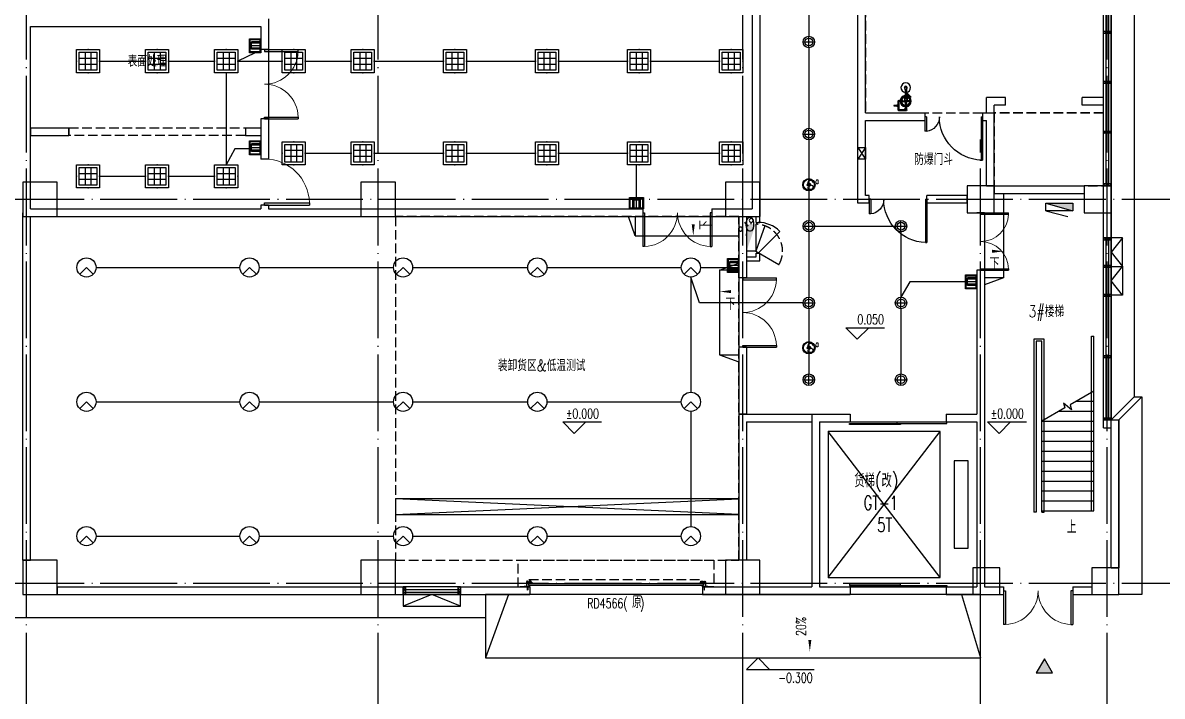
# Model space of a CAD drawing. Extents: x -621157 to 1764546, y -106808 to 741893.
# Drawn here: x 409164 to 438857, y -2948 to 14600 of the extents above; entities that cross this region are included whole.
import ezdxf
from ezdxf.enums import TextEntityAlignment as Align

# ---------------------------------------------------------------- set-up
doc = ezdxf.new("R2010")
doc.units = 0
doc.header["$LTSCALE"] = 1000
doc.header["$MEASUREMENT"] = 0
doc.linetypes.add('XREF-A-101-平面图_t3$0$DASH', pattern=[0.35, 0.25, -0.1])
doc.linetypes.add('XREF-A-101-平面图_t3$0$DOTE', pattern=[2.42, 2, -0.2, 0.02, -0.2])
for name, color, linetype in [('0-底图', 7, 'Continuous'), ('A-吊顶图及精装修区域', 7, 'Continuous'), ('EQUIP-照明', 3, 'Continuous'), ('I-LIGHT', 3, 'Continuous'), ('SIG_TEXT', 2, 'Continuous'), ('TEL_TEXT', 7, 'Continuous'), ('WIRE-控制', 6, 'Continuous'), ('WIRE-照明', 4, 'Continuous'), ('XREF-A-101-平面图_t3$0$1212121', 8, 'Continuous'), ('XREF-A-101-平面图_t3$0$A-COLUMN', 8, 'Continuous'), ('XREF-A-101-平面图_t3$0$A-DIM_ELEV', 8, 'Continuous'), ('XREF-A-101-平面图_t3$0$A-DOTE', 8, 'Continuous'), ('XREF-A-101-平面图_t3$0$A-GROUND', 8, 'Continuous'), ('XREF-A-101-平面图_t3$0$A-LEAD-AROW', 8, 'Continuous'), ('XREF-A-101-平面图_t3$0$A-PUB-TEXT', 8, 'Continuous'), ('XREF-A-101-平面图_t3$0$A-ROOM-CH', 8, 'Continuous'), ('XREF-A-101-平面图_t3$0$A-SEE', 8, 'Continuous'), ('XREF-A-101-平面图_t3$0$A-STAIR', 8, 'Continuous'), ('XREF-A-101-平面图_t3$0$A-WALL', 8, 'Continuous'), ('XREF-A-101-平面图_t3$0$A-WALL-FILL', 8, 'Continuous'), ('XREF-A-101-平面图_t3$0$A-WINDOW', 8, 'Continuous'), ('XREF-A-101-平面图_t3$0$A-开启符号', 8, 'Continuous'), ('XREF-A-101-平面图_t3$0$DIM_SYMB', 8, 'Continuous'), ('XREF-A-101-平面图_t3$0$EQUIP_消火栓', 8, 'Continuous'), ('XREF-A-101-平面图_t3$0$GROUND', 8, 'Continuous'), ('XREF-A-101-平面图_t3$0$HANDRAIL', 8, 'Continuous'), ('XREF-A-101-平面图_t3$0$I-WALL-GYPSUM', 8, 'Continuous'), ('XREF-A-101-平面图_t3$0$M-HOLE', 8, 'Continuous'), ('XREF-A-101-平面图_t3$0$P-EQUIPMENT', 8, 'Continuous'), ('XREF-A-101-平面图_t3$0$PUB_HATCH', 8, 'Continuous'), ('XREF-A-101-平面图_t3$0$PUB_TEXT', 8, 'Continuous'), ('XREF-A-101-平面图_t3$0$STAIR', 8, 'Continuous'), ('XREF-A-101-平面图_t3$0$win-kq', 8, 'Continuous'), ('XREF-A-101-平面图_t3$0$WINDOW_TEXT', 8, 'Continuous'), ('XREF-A-101-平面图_t3$0$家具-实验室家具', 8, 'Continuous'), ('XREF-A-101-平面图_t3$0$水-尺寸', 8, 'Continuous'), ('控制系统', 6, 'Continuous'), ('设备-照明', 3, 'Continuous')]:
    doc.layers.add(name, color=color, linetype=linetype)
doc.layers.add('弱电设备层', color=1, linetype='Continuous', lineweight=9)
doc.styles.add('_TCH_LABEL', font='COMPLEX', dxfattribs={"bigfont": 'GBCBIG'})
doc.styles.add('_TEL_DIM', font='SIMPLEX', dxfattribs={"width": 0.8, "height": 3.5, "bigfont": 'HZTXT'})
doc.styles.add('DIM_FONT', font='ROMANS', dxfattribs={"width": 0.8, "bigfont": 'HZDXC'})
doc.styles.get("Standard").update_dxf_attribs({"font": 'romans.shx', "bigfont": 'HZDXC.SHX'})
doc.styles.add('XREF-A-101-平面图_t3$0$-HZDXCROMANS', font='ROMANS.shx', dxfattribs={"bigfont": 'HZDXC.shx'})
doc.styles.add('XREF-A-101-平面图_t3$0$_TCH_DIM', font='SIMPLEX', dxfattribs={"bigfont": 'GBCBIG'})
doc.styles.add('XREF-A-101-平面图_t3$0$A-STANDARD', font='SIMPLEX', dxfattribs={"bigfont": 'GBCBIG'})
doc.styles.add('XREF-A-101-平面图_t3$0$A-WIN-LABEL', font='SIMPLEX', dxfattribs={"bigfont": 'GBCBIG'})
doc.styles.add('XREF-A-101-平面图_t3$0$hzdxcROMANS', font='ROMANS', dxfattribs={"width": 0.8, "bigfont": 'HZDXC'})
doc.styles.add('XZC', font='SIMPLEX.SHX', dxfattribs={"width": 0.7, "bigfont": 'hztxt.shx'})
doc.linetypes.add('Ground', pattern='A,0.75,-0.125,[135,sr.shx,S=0.1,R=0,X=-0.15,Y=0],0.125,-0.125', length=1.125)
doc.linetypes.add('LED_LINE', pattern='A,12.7,-5.08,["LED",XZC,S=2.54,R=0,X=-2.54,Y=-1.27],-6.35', length=24.13)
doc.dimstyles.get("Standard").update_dxf_attribs({"dimscale": 100, "dimtxt": 3.5, "dimasz": 1, "dimexe": 2.5, "dimexo": 3, "dimgap": 1.5, "dimtad": 1, "dimdec": 0, "dimzin": 0, "dimdsep": 46, "dimtxsty": 'Standard', "dimblk": 'ARCHTICK', "dimcen": 0.09, "dimadec": 0, "dimazin": 0, "dimtfac": 1, "dimtdec": 0, "dimtix": 1, "dimtmove": 2, "dimatfit": 3, "dimfxl": 0, "dimtolj": 1, "dimtzin": 0, "dimarcsym": 0})

# ---------------------------------------------------------------- blocks, each defined once
blk = doc.blocks.new('XREF-A-101-平面图_t3$0$轴网')
at = {"layer": 'XREF-A-101-平面图_t3$0$A-DOTE', "linetype": 'XREF-A-101-平面图_t3$0$DOTE'}
for p, q in [((38340, -3300), (38340, 43300)), ((47500, -3300), (47500, 43300)), ((57000, -3300), (57000, 43300)), ((66500, -3300), (66500, 43300)), ((63200, -3300), (63200, 11562.8)), ((-3300, 10000), (69800, 10000)), ((-3300, 0), (69800, 0))]:
    blk.add_line(p, q, dxfattribs=at)
blk = doc.blocks.new('XREF-A-101-平面图_t3$0$G$C869EB286')
at = {"layer": 'XREF-A-101-平面图_t3$0$A-WINDOW'}
h = blk.add_hatch(dxfattribs=at)
h.set_pattern_fill('ANSI31', color=256, scale=25)
h.set_pattern_definition([(45, (-143.957, -89940), (-28.0633, 28.0633), [])])
h.paths.add_polyline_path([(0, 60), (200, 60), (200, 0), (0, 0)])
blk.add_lwpolyline([(0, 60), (200, 60), (200, 0), (0, 0)], close=True, dxfattribs=at)
blk = doc.blocks.new('XREF-A-101-平面图_t3$0$G$CAD65C2AA')
at = {"layer": 'XREF-A-101-平面图_t3$0$DIM_SYMB'}
blk.add_lwpolyline([(-952, 1750, 0, 0, 0), (-952, 4180, 80, 0, 0), (-952, 4480, 0, 0, 0)], format="xyseb", dxfattribs=at)
at = {"layer": 'XREF-A-101-平面图_t3$0$HANDRAIL'}
for p, q in [((-410, 1880), (-410, 6430)), ((-410, 6430), (-350, 6430)), ((-350, 1880), (-350, 6430)), ((-410, 1880), (-350, 1880))]:
    blk.add_line(p, q, dxfattribs=at)
at = {"layer": 'XREF-A-101-平面图_t3$0$STAIR'}
for p, q in [((-1640, 6360), (-1910, 6360)), ((-1910, 6360), (-1910, 1850)), ((-1700, 6300), (-1850, 6300)), ((-1850, 6300), (-1850, 1850)), ((-1700, 1850), (-1700, 6300)), ((-1640, 1850), (-1640, 6360)), ((-350, 5000), (-964, 4645)), ((-350, 1880), (-350, 5000)), ((-1103, 4565), (-1700, 4220)), ((-1250, 4480), (-350, 4480)), ((-930, 4515), (-1136, 4687)), ((-1136, 4687), (-1103, 4565)), ((-964, 4645), (-930, 4515)), ((-800, 4740), (-350, 4740)), ((-1700, 4220), (-350, 4220)), ((-1700, 1880), (-1700, 4220)), ((-1700, 3960), (-350, 3960)), ((-1700, 3700), (-350, 3700)), ((-1700, 3440), (-350, 3440)), ((-1700, 3180), (-350, 3180)), ((-1700, 2920), (-350, 2920)), ((-1700, 2660), (-350, 2660)), ((-1700, 2400), (-350, 2400)), ((-1700, 2140), (-350, 2140)), ((-1850, 1850), (-1910, 1850)), ((-1700, 1880), (-350, 1880)), ((-1700, 1850), (-1640, 1850))]:
    blk.add_line(p, q, dxfattribs=at)
at = {"layer": 'XREF-A-101-平面图_t3$0$PUB_TEXT', "style": 'XREF-A-101-平面图_t3$0$_TCH_DIM'}
blk.add_text('上', height=338, dxfattribs=at).set_placement((-1056, 1295))
blk = doc.blocks.new('XREF-A-101-平面图_t3$0$ROOM')
at = {"layer": 'XREF-A-101-平面图_t3$0$A-ROOM-CH', "style": 'XREF-A-101-平面图_t3$0$-HZDXCROMANS', "width": 0.6}
for tag, p in [('中文房间名称', (0, -1000)), ('英文房间名称', (0, -1500))]:
    blk.add_attdef(tag, text='', height=300, dxfattribs=at).set_placement(p, align=Align.CENTER)
blk = doc.blocks.new('XREF-A-101-平面图_t3$0$柱网1F')
at = {"layer": 'XREF-A-101-平面图_t3$0$A-COLUMN'}
for points in [[(38240, -30450), (39140, -30450), (39140, -29550), (38240, -29550)], [(47050, -30450), (47950, -30450), (47950, -29550), (47050, -29550)], [(56550, -30450), (57450, -30450), (57450, -29550), (56550, -29550)], [(62850, -30350), (63550, -30350), (63550, -29650), (62850, -29650)], [(65900, -30350), (66600, -30350), (66600, -29650), (65900, -29650)], [(38240, -39400), (38240, -40300), (39140, -40300), (39140, -39400)], [(47050, -39400), (47050, -40300), (47950, -40300), (47950, -39400)], [(56550, -39400), (56550, -40300), (57450, -40300), (57450, -39400)], [(63000, -39600), (63000, -40300), (63700, -40300), (63700, -39600)], [(66100, -39600), (66100, -40300), (66800, -40300), (66800, -39600)]]:
    blk.add_lwpolyline(points, close=True, dxfattribs=at)
blk = doc.blocks.new('XREF-A-101-平面图_t3$0$TYHGDGV(28)')
at = {"color": 0, "linetype": 'XREF-A-101-平面图_t3$0$DASH', "extrusion": (0, 0, -1)}
blk.add_line((81729, 11046), (86274, 11046), dxfattribs=at)
at = {"layer": 'XREF-A-101-平面图_t3$0$win-kq'}
for p, q in [((81697, 11318), (81694, 11314)), ((81697, 11318), (81701, 11314)), ((86306, 11318), (86302, 11314)), ((86306, 11318), (86309, 11314)), ((81698, 11127), (81727, 11127)), ((81698, 11111), (81727, 11111)), ((81727, 11140), (81791, 11140)), ((81727, 11130), (81791, 11130)), ((81727, 11107), (81791, 11107)), ((86276, 11140), (86212, 11140)), ((86276, 11130), (86212, 11130)), ((86276, 11107), (86212, 11107)), ((86305, 11127), (86276, 11127)), ((86305, 11111), (86276, 11111))]:
    blk.add_line(p, q, dxfattribs=at)
at = {"layer": 'XREF-A-101-平面图_t3$0$win-kq', "linetype": 'XREF-A-101-平面图_t3$0$DASH'}
blk.add_line((86252, 11238), (86492, 11238), dxfattribs=at)
at = {"layer": 'XREF-A-101-平面图_t3$0$win-kq'}
for points in [[(81694, 11314), (81694, 11238), (81701, 11238), (81701, 11314)], [(86309, 11314), (86309, 11238), (86302, 11238), (86302, 11314)], [(81699, 11101), (81693, 11092), (81686, 11088), (81684, 11088), (81676, 11092), (81668, 11115), (81668, 11156), (81698, 11156), (81698, 11146), (81698, 11156), (81668, 11156), (81668, 11238)], [(81720, 11248), (81673, 11238)], [(81720, 11238), (81673, 11248)], [(81678, 11106), (81674, 11106), (81674, 11131), (81678, 11131)], [(81692, 11107), (81698, 11107), (81698, 11130), (81692, 11130)], [(81727, 11203), (81727, 11200), (81731, 11197), (81731, 11152), (81727, 11150), (81727, 11146), (86276, 11146), (86276, 11150), (86272, 11152), (86272, 11197), (86276, 11200), (86276, 11203), (81727, 11203)], [(81791, 11146), (81791, 11090), (81727, 11090), (81727, 11146)], [(81746, 11221), (81746, 11212), (81752, 11212), (81752, 11205), (81741, 11205), (81741, 11212), (81746, 11212), (81746, 11221)], [(81791, 11111), (81806, 11111), (81806, 11127), (81791, 11127)], [(86212, 11111), (86198, 11111), (86198, 11127), (86212, 11127)], [(86212, 11146), (86212, 11090), (86276, 11090), (86276, 11146)], [(86257, 11221), (86257, 11212), (86252, 11212), (86252, 11205), (86262, 11205), (86262, 11212), (86257, 11212), (86257, 11221)], [(86331, 11248), (86283, 11238)], [(86331, 11238), (86283, 11248)], [(86304, 11101), (86310, 11092), (86317, 11088), (86320, 11088), (86327, 11092), (86336, 11115), (86336, 11156), (86306, 11156), (86306, 11146), (86306, 11156), (86336, 11156), (86336, 11238)], [(86311, 11107), (86305, 11107), (86305, 11130), (86311, 11130)], [(86326, 11106), (86329, 11106), (86329, 11131), (86326, 11131)]]:
    blk.add_lwpolyline(points, dxfattribs=at)
at = {"layer": 'XREF-A-101-平面图_t3$0$win-kq', "linetype": 'XREF-A-101-平面图_t3$0$DASH'}
blk.add_lwpolyline([(81752, 11238), (81452, 11238), (81452, 10538), (86552, 10538), (86552, 11238), (86252, 11238)], dxfattribs=at)
at = {"layer": 'XREF-A-101-平面图_t3$0$win-kq'}
for points in [[(81634, 11210), (81634, 11221, 1), (81627, 11221), (81627, 11210), (81627, 11232, -0.414214), (81632, 11238), (81746, 11238, -0.414214), (81752, 11232), (81752, 11214), (81752, 11221, 1), (81741, 11221), (81741, 11214)], [(86369, 11210), (86369, 11221, -1), (86377, 11221), (86377, 11210), (86377, 11232, 0.414214), (86371, 11238), (86257, 11238, 0.414214), (86252, 11232), (86252, 11214), (86252, 11221, -1), (86262, 11221), (86262, 11214)]]:
    blk.add_lwpolyline(points, format="xyb", dxfattribs=at)
for points in [[(81720, 11248), (81720, 11238), (81673, 11238), (81673, 11248)], [(81677, 11233), (81718, 11233), (81718, 11238), (81677, 11238)], [(81687, 11233), (81709, 11233), (81709, 11230), (81687, 11230)], [(81688, 11223), (81707, 11223), (81707, 11230), (81688, 11230)], [(86283, 11248), (86283, 11238), (86331, 11238), (86331, 11248)], [(86326, 11233), (86285, 11233), (86285, 11238), (86326, 11238)], [(86317, 11233), (86295, 11233), (86295, 11230), (86317, 11230)], [(86315, 11223), (86296, 11223), (86296, 11230), (86315, 11230)]]:
    blk.add_lwpolyline(points, close=True, dxfattribs=at)
for points in [[(81678, 11098), (81678, 11139, -1), (81692, 11139), (81692, 11098, -1)], [(86326, 11098), (86326, 11139, 1), (86311, 11139), (86311, 11098, 1)]]:
    blk.add_lwpolyline(points, format="xyb", close=True, dxfattribs=at)
blk = doc.blocks.new('_ArchTick')
at = {"color": 0, "linetype": 'ByBlock', "const_width": 0.4}
blk.add_lwpolyline([(-0.5, -0.5), (0.5, 0.5)], dxfattribs=at)
blk = doc.blocks.new('*D25423')
at = {"layer": 'Defpoints', "color": 0}
blk.add_point((0, 0), dxfattribs=at)
blk.add_point((0, 0), dxfattribs=at)
blk.add_point((0, 0), dxfattribs=at)
blk.add_point((0, 0), dxfattribs=at)
at = {"layer": 'XREF-A-101-平面图_t3$0$水-尺寸', "color": 0, "linetype": 'ByBlock', "lineweight": -2}
blk.add_line((0, 300), (0, 250), dxfattribs=at)
blk.add_line((0, 300), (0, 250), dxfattribs=at)
blk.add_arc((0, 0), 0, 180, 180, dxfattribs=at)
at = {"layer": 'XREF-A-101-平面图_t3$0$水-尺寸', "color": 0, "linetype": 'ByBlock', "lineweight": -2, "xscale": 100, "yscale": 100, "zscale": 100}
for rotation in [90, 90.00000000000001]:
    blk.add_blockref('_ArchTick', (0, 0), dxfattribs=dict(at, rotation=rotation))
at = {"layer": 'XREF-A-101-平面图_t3$0$水-尺寸', "color": 0, "insert": (0, 0), "char_height": 350, "attachment_point": 5}
blk.add_mtext('\\A1;0%%d', dxfattribs=at)
blk = doc.blocks.new('XREF-A-101-平面图_t3$0$$TWTSYS$00000508')
for p, q in [((-0.5, 0.5), (0.324, 1.224)), ((-0.5, 0.5), (-0.5, -0.5)), ((-0.5, -0.5), (0.5, 0.5)), ((0.5, 0.5), (-0.5, 0.5)), ((0.5, -0.5), (0.5, 0.5)), ((-0.5, -0.5), (0.5, -0.5))]:
    blk.add_line(p, q)
blk.add_solid([(0.5, -0.5), (0.5, 0.5), (-0.5, -0.5)])
blk = doc.blocks.new('XREF-A-101-平面图_t3$0$bz1')
at = {"layer": 'XREF-A-101-平面图_t3$0$PUB_HATCH'}
h = blk.add_hatch(color=1, dxfattribs=at)
h.dxf.hatch_style = 1
h.paths.add_polyline_path([(4866032, -641203), (4865818, -641573), (4866245, -641573)])
at = {"layer": 'XREF-A-101-平面图_t3$0$PUB_TEXT', "color": 1}
blk.add_lwpolyline([(4866032, -641203), (4865818, -641573), (4866245, -641573)], close=True, dxfattribs=at)
blk = doc.blocks.new('XREF-A-101-平面图_t3$0$G$C34B60025')
blk.add_blockref('XREF-A-101-平面图_t3$0$bz1', (-4801271, 499331))
blk = doc.blocks.new('XREF-A-101-平面图_t3$0$Shower_plan')
at = {"layer": 'XREF-A-101-平面图_t3$0$1212121'}
for p, q in [((-94, -290), (-90, -290)), ((-20, -112), (-20, -94)), ((-16, -314), (-16, -120)), ((16, -314), (16, -120)), ((20, -112), (20, -94)), ((160, -297), (160, -321)), ((164, -90), (164, -66)), ((184, -114), (208, -114)), ((184, -274), (208, -274)), ((212, -177), (208, -177)), ((212, -199), (208, -199)), ((215, -184), (220, -184)), ((215, -193), (220, -193)), ((-75, -301), (-18, -302)), ((-75, -315), (-22, -315)), ((-34, -355), (-31, -355)), ((-34, -361), (-31, -361)), ((-16, -607), (-16, -396)), ((16, -607), (16, -396)), ((75, -302), (17, -302)), ((75, -316), (22, -316)), ((94, -327), (90, -327))]:
    blk.add_line(p, q, dxfattribs=at)
for points in [[(-111, -308, -0.092425), (-109, -301, -0.095768), (-106, -295, -0.100909), (-101, -292, -0.104872), (-94, -290, -0.001591), (-94, -290, -0.100909)], [(143, -321), (184, -321, 0.414214), (208, -297), (208, -90, 0.414214), (184, -66), (23, -66)], [(143, -297), (160, -297, 0.414214), (184, -273), (184, -114, 0.414214), (160, -90), (23, -90)], [(92, -292, -0.034962), (94, -292, -0.104872), (100, -293, -0.100909), (106, -297, -0.095768), (109, -303, -0.092425), (110, -310, -0.092425)], [(-16, -530), (-128, -419, -1), (-122, -414)], [(-122, -414), (-53, -483, -1)], [(-93, -325, -0.034962), (-95, -325, -0.104872), (-101, -324, -0.100909), (-106, -320, -0.095768), (-110, -314, -0.092425), (-111, -308, -0.092425)], [(-37, -491), (-54, -491, -1), (-54, -483), (-37, -483)], [(-45, -491), (-16, -519, -1)], [(-37, -349, 0.153738), (-38, -347), (-43, -347, 0.078248), (-44, -349), (-44, -364, 0.153738), (-43, -367), (-38, -367, 0.153738), (-37, -364)], [(-23, -388), (-23, -395, 0.154019), (-19, -396), (19, -396, 0.154019), (23, -395), (23, -388)], [(110, -310, -0.092425), (109, -316, -0.095768), (105, -322, -0.100909), (100, -326, -0.104872), (94, -327, -0.001591), (94, -327, -0.100909)]]:
    blk.add_lwpolyline(points, format="xyb", dxfattribs=at)
for points in [[(-106, -308, -0.092425), (-105, -301, -0.095768), (-102, -295, -0.100909), (-96, -292, -0.104872), (-90, -290, -0.104872), (-84, -292, -0.100909), (-79, -296, -0.095768), (-75, -301, -0.092425), (-74, -308, -0.092425), (-75, -315, -0.095768), (-79, -320, -0.100909), (-84, -324, -0.104872), (-90, -325, -0.104872), (-97, -324, -0.100909), (-102, -320, -0.095768), (-105, -314, -0.092425)], [(106, -310, -0.092425), (105, -316, -0.095768), (101, -322, -0.100909), (96, -326, -0.104872), (90, -327, -0.104872), (84, -325, -0.100909), (78, -322, -0.095768), (75, -316, -0.092425), (74, -309, -0.092425), (75, -303, -0.095768), (78, -297, -0.100909), (84, -293, -0.104872), (90, -292, -0.104872), (96, -293, -0.100909), (101, -297, -0.095768), (105, -303, -0.092425)], [(221, -201), (229, -201, 0.414214), (231, -199), (231, -194, -0.414214), (232, -193), (313, -193, 0.414214), (313, -192), (313, -185, 0.414214), (313, -184), (232, -184, -0.414214), (231, -183), (231, -177, 0.414214), (229, -176), (221, -176, 0.414214), (220, -177), (220, -199, 0.414214)], [(-20, -657), (-20, -607), (20, -607), (20, -657, -1)]]:
    blk.add_lwpolyline(points, format="xyb", close=True, dxfattribs=at)
for points in [[(-22, -120), (-22, -112), (22, -112), (22, -120)], [(-37, -500), (-34, -500), (-34, -346), (-37, -346)], [(24, -388), (-24, -388), (-24, -338), (-22, -336), (22, -336), (24, -338)]]:
    blk.add_lwpolyline(points, close=True, dxfattribs=at)
for points in [[(212, -177), (214, -177), (215, -179), (215, -198), (214, -199)], [(212, -199), (214, -199), (215, -198), (215, -179), (214, -177)], [(-34, -491), (-28, -491), (-28, -483), (-34, -483)], [(-24, -371), (-31, -371), (-31, -346), (-24, -346)], [(-22, -336), (-22, -314), (22, -314), (22, -336)], [(-31, -657), (-20, -637)], [(20, -637), (31, -657), (16, -684), (-16, -684), (-31, -657)]]:
    blk.add_lwpolyline(points, dxfattribs=at)
for centre, radius in [((0, -78), 26.3), ((0, -78), 16.4), ((-60, -481), 3.91)]:
    blk.add_circle(centre, radius, dxfattribs=at)
for centre, radius, start, end in [((0, -309), 144, 96.5663, 263.4343), ((0, -309), 139, 96.804, 263.1966), ((0, -309), 111, 98.3801, 261.6205), ((0, -309), 36, 116.7475, 168.6934), ((0, -309), 144, 276.5663, 83.4343), ((0, -309), 139, 276.804, 83.1966), ((0, -309), 111, 278.6256, 81.375), ((0, -309), 36, 10.3072, 62.4104), ((0, -657), 125, 97.5816, 82.419), ((0, -309), 36, 190.3072, 231.764), ((0, -309), 18.8, 149.7809, 195.9711), ((0, -309), 18.8, 344.0295, 27.2237), ((0, -309), 36, 308.7702, 348.6934), ((0, -657), 37.5, 121.3804, 58.6121)]:
    blk.add_arc(centre, radius, start, end, dxfattribs=at)
blk = doc.blocks.new('XREF-A-101-平面图_t3$0$G$C45C07046')
at = {"layer": 'XREF-A-101-平面图_t3$0$家具-实验室家具', "color": 252, "rotation": 180.0000000129349}
blk.add_blockref('XREF-A-101-平面图_t3$0$Shower_plan', (161250, 12250), dxfattribs=at)
blk = doc.blocks.new('*U25183')
at = {"color": 0}
blk.add_line((-1250, 100), (1250, 100), dxfattribs=at)
for points in [[(59, 170), (-1270, 170), (-1270, 140), (59, 140)], [(1270, 110), (-32, 110), (-32, 140), (1270, 140)]]:
    blk.add_lwpolyline(points, close=True, dxfattribs=at)
blk = doc.blocks.new('*U25182')
at = {"color": 0, "xscale": 0.0004, "yscale": 0.0004, "zscale": 0.0004}
blk.add_blockref('*U25183', (0, 0), dxfattribs=at)
blk = doc.blocks.new('XREF-A-101-平面图_t3$0$DOOR2DLIB$SYSLIB$00000108')
at = {"color": 0}
for p, q in [((-0.5, 0), (-0.5, 0.4875)), ((-0.475, 0.4875), (-0.5, 0.4875)), ((-0.475, 0), (-0.475, 0.4875)), ((0.475, 0), (0.475, 0.4875)), ((0.475, 0.4875), (0.5, 0.4875)), ((0.5, 0), (0.5, 0.4875)), ((-0.5, 0), (-0.475, 0)), ((0.5, 0), (0.475, 0))]:
    blk.add_line(p, q, dxfattribs=at)
at = {"color": 0, "lineweight": 13}
for centre, start, end in [((-0.4875, 0), 0, 88.53072), ((0.4875, 0), 91.46928, 180)]:
    blk.add_arc(centre, 0.4875, start, end, dxfattribs=at)
blk = doc.blocks.new('XREF-A-101-平面图_t3$0$WINDOW2DLIB$SYSLIB$00000001')
at = {"color": 0}
for points in [[(-0.5, 0.5), (-0.5, -0.5)], [(-0.5, 0.5), (0.5, 0.5)], [(0.5, -0.5), (0.5, 0.5)], [(0.5, 0.1667), (-0.5, 0.1667)], [(0.5, -0.1667), (-0.5, -0.1667)], [(-0.5, -0.5), (0.5, -0.5)]]:
    blk.add_lwpolyline(points, dxfattribs=at)
blk = doc.blocks.new('*U25196')
at = {"color": 0}
blk.add_line((-1250, 100), (1250, 100), dxfattribs=at)
for points in [[(59, 170), (-1270, 170), (-1270, 140), (59, 140)], [(1270, 110), (-32, 110), (-32, 140), (1270, 140)]]:
    blk.add_lwpolyline(points, close=True, dxfattribs=at)
blk = doc.blocks.new('*U25195')
at = {"color": 0, "xscale": 0.0004, "yscale": 0.0004, "zscale": 0.0004}
blk.add_blockref('*U25196', (0, 0), dxfattribs=at)
blk = doc.blocks.new('XREF-A-101-平面图_t3$0$DOOR2DLIB$SYSLIB$00000123')
at = {"color": 0}
for p, q in [((0.475, -0.001), (0.475, 0.752)), ((0.475, 0.752), (0.5, 0.752)), ((0.5, -0.001), (0.5, 0.752)), ((-0.5, 0), (-0.5, 0.252)), ((-0.475, 0.252), (-0.5, 0.252)), ((-0.475, 0), (-0.475, 0.252)), ((-0.475, 0), (-0.5, 0)), ((0.475, -0.001), (0.5, -0.001))]:
    blk.add_line(p, q, dxfattribs=at)
for centre, radius, start, end in [((0.505, -0.002), 0.755, 92.2493, 179.7238), ((-0.501, 0.003), 0.251, 359.7899, 84.0974)]:
    blk.add_arc(centre, radius, start, end, dxfattribs=at)
blk = doc.blocks.new('XREF-A-101-平面图_t3$0$DOOR2DLIB$SYSLIB$00000107')
at = {"color": 0}
for p, q in [((0.45, 0.975), (0.5, 0.975)), ((0.45, 0), (0.45, 0.975)), ((0.5, 0), (0.5, 0.975)), ((0.5, 0), (0.45, 0))]:
    blk.add_line(p, q, dxfattribs=at)
at = {"color": 0, "lineweight": 13}
blk.add_arc((0.475, 0), 0.975, 91.4693, 180, dxfattribs=at)
blk = doc.blocks.new('XREF-A-101-平面图_t3$0$DOOR2DLIB$SYSLIB$00000101')
at = {"color": 0}
blk.add_line((0.5, 0), (-0.207, 0.707), dxfattribs=at)
blk.add_arc((0.5, 0), 1, 135, 180, dxfattribs=at)
blk = doc.blocks.new('筒灯')
at = {"color": 8}
for p, q in [((150, 0), (-150, 0)), ((0, 150), (0, -150))]:
    blk.add_line(p, q, dxfattribs=at)
blk.add_circle((0, 0), 150)
blk.add_circle((0, 0), 102, dxfattribs=at)
blk = doc.blocks.new('G$C3816A8C5')
at = {"layer": '弱电设备层', "lineweight": -3}
for p, q in [((-114, 25), (-114, 298)), ((-114, 298), (129, 298)), ((-72, 25), (-72, 298)), ((1, 25), (1, 298)), ((87, 25), (87, 298)), ((129, 25), (129, 298))]:
    blk.add_line(p, q, dxfattribs=at)
for points in [[(-228, 0), (-228, 368), (228, 368), (228, 0)], [(-200, 25), (-200, 341), (202, 341), (202, 25)]]:
    blk.add_lwpolyline(points, close=True, dxfattribs=at)
blk = doc.blocks.new('SS')
at = {"layer": '控制系统'}
for p, q in [((351223, 52866), (351223, 52719)), ((351296, 52793), (351149, 52793)), ((351290, 52821), (351155, 52765)), ((351155, 52821), (351290, 52765)), ((351171, 52844), (351275, 52741)), ((351275, 52844), (351171, 52741)), ((351195, 52860), (351251, 52725)), ((351251, 52860), (351195, 52725))]:
    blk.add_line(p, q, dxfattribs=at)
for radius in [303, 272, 83.5, 73.3]:
    blk.add_circle((351223, 52793), radius, dxfattribs=at)
at = {"color": 7, "style": '_TEL_DIM', "width": 0.8}
blk.add_text('s', height=673, dxfattribs=at).set_placement((351098, 52554))
at = {"layer": 'SIG_TEXT', "style": 'DIM_FONT', "width": 0.75}
blk.add_text('a', height=300, dxfattribs=at).set_placement((351535, 52835))
blk = doc.blocks.new('$equip$00001153')
for p, q in [((-0.5, 0.5), (0.5, 0.5)), ((-0.5, -0.5), (-0.5, 0.5)), ((0.5, 0.5), (0.5, -0.5)), ((-0.385, 0.385), (0.385, 0.385)), ((-0.385, -0.385), (-0.385, 0.385)), ((-0.385, 0.128), (0.385, 0.128)), ((-0.129, 0.385), (-0.129, -0.385)), ((0.128, 0.385), (0.128, -0.385)), ((0.385, 0.385), (0.385, -0.385)), ((-0.385, -0.129), (0.385, -0.129)), ((0.385, -0.385), (-0.385, -0.385)), ((0.5, -0.5), (-0.5, -0.5))]:
    blk.add_line(p, q)
for p in [(0, 0.5), (-0.5, 0), (0.5, 0), (0, -0.5)]:
    blk.add_point(p)
at = {"layer": 'TEL_TEXT', "style": '_TEL_DIM', "flags": 1}
blk.add_attdef('A', text='', height=0.00002, dxfattribs=at).set_placement((0, 0), align=Align.MIDDLE_CENTER)
blk = doc.blocks.new('G$C47A28A43')
at = {"layer": 'EQUIP-照明', "xscale": 600.000000002794, "yscale": 600.0000000027358, "zscale": 600.0000000027285}
for p in [(39940, -26400), (41740, -26400), (43540, -26400), (45300, -26400), (47100, -26400), (49500, -26400), (51900, -26400), (54300, -26400), (56700, -26400), (45300, -28800), (47100, -28800), (49500, -28800), (51900, -28800), (54300, -28800), (56700, -28800), (39940, -29400), (41740, -29400), (43540, -29400)]:
    blk.add_blockref('$equip$00001153', p, dxfattribs=at)
blk = doc.blocks.new('HC002569125682')
at = {"layer": 'EQUIP-照明', "color": 0}
for q in [(-1.77, -1.77), (1.77, -1.77)]:
    blk.add_line((0, 0), q, dxfattribs=at)
blk.add_circle((0, 0), 2.5, dxfattribs=at)
at = {"color": 0, "width": 0.7}
blk.add_attdef('PSFHATT', (2.52, -2.5), '', height=0.025, dxfattribs=at)
at = {"layer": 'EQUIP-照明', "color": 0, "style": '_TCH_LABEL', "flags": 9}
blk.add_attdef('A', (0, 0), '', height=0.0001, dxfattribs=at)
blk = doc.blocks.new('XREF-A-101-平面图_t3$0$单出口消火栓新')
for p, q in [((-240, 700), (-846.2, 1050)), ((-479.4, 42.2), (-240, 700)), ((-240, 0), (-240, 700)), ((-240, 700), (0, 700))]:
    blk.add_line(p, q)
at = {"color": 0, "linetype": 'XREF-A-101-平面图_t3$0$DASH'}
blk.add_arc((-240, 700), 700, 150, 270, dxfattribs=at)
blk.add_solid([(-240, 0), (0, 0), (0, 700)])
at = {"layer": 'XREF-A-101-平面图_t3$0$水-尺寸', "linetype": 'ByBlock'}
dim = blk.add_angular_dim_3p(base=(0, 0), center=(0, 0), p1=(0, 0), p2=(0, 0), dimstyle='Standard', dxfattribs=at)
dim.commit()
dim.dimension.update_dxf_attribs({"geometry": '*D25423', "text_midpoint": (0, 0)})
blk = doc.blocks.new('*U25256')
at = {"layer": 'XREF-A-101-平面图_t3$0$P-EQUIPMENT', "color": 10}
blk.add_line((0, 120), (50, 120), dxfattribs=at)
at = {"layer": 'XREF-A-101-平面图_t3$0$P-EQUIPMENT'}
blk.add_circle((100, 120), 50, dxfattribs=at)
at = {"layer": 'XREF-A-101-平面图_t3$0$P-EQUIPMENT', "xscale": -1, "rotation": 90}
blk.add_blockref('XREF-A-101-平面图_t3$0$单出口消火栓新', (0, 0), dxfattribs=at)
blk = doc.blocks.new('XREF-A-101-平面图_t3$0$G$C156FCA62')
at = {"layer": 'XREF-A-101-平面图_t3$0$EQUIP_消火栓', "xscale": -700, "yscale": 200, "zscale": 700, "rotation": 180}
blk.add_blockref('XREF-A-101-平面图_t3$0$$TWTSYS$00000508', (65250, 9800), dxfattribs=at)
at = {"layer": 'XREF-A-101-平面图_t3$0$P-EQUIPMENT', "xscale": -1, "rotation": 270}
blk.add_blockref('*U25256', (57100, 9350), dxfattribs=at)
blk = doc.blocks.new('*U25374')
at = {"layer": 'XREF-A-101-平面图_t3$0$P-EQUIPMENT', "color": 10}
blk.add_line((0, 120), (50, 120), dxfattribs=at)
at = {"layer": 'XREF-A-101-平面图_t3$0$P-EQUIPMENT'}
blk.add_circle((100, 120), 50, dxfattribs=at)
at = {"layer": 'XREF-A-101-平面图_t3$0$P-EQUIPMENT', "xscale": -1, "rotation": 90}
blk.add_blockref('XREF-A-101-平面图_t3$0$单出口消火栓新', (0, 0), dxfattribs=at)
blk = doc.blocks.new('XREF-A-101-平面图_t3$0$G$C646F86AA')
at = {"layer": 'XREF-A-101-平面图_t3$0$EQUIP_消火栓', "xscale": -700, "yscale": 200, "zscale": 700, "rotation": 180}
blk.add_blockref('XREF-A-101-平面图_t3$0$$TWTSYS$00000508', (65250, 9800), dxfattribs=at)
at = {"layer": 'XREF-A-101-平面图_t3$0$P-EQUIPMENT', "xscale": -1, "rotation": 270}
blk.add_blockref('*U25374', (57100, 9350), dxfattribs=at)
blk = doc.blocks.new('XREF-A-101-平面图_t3')
at = {"layer": 'XREF-A-101-平面图_t3$0$A-DIM_ELEV'}
for p, q in [((259985, 6353), (259685, 6653)), ((259685, 6653), (260698, 6653)), ((259985, 6353), (260285, 6653)), ((252612, 3899), (252312, 4199)), ((252312, 4199), (253325, 4199)), ((252612, 3899), (252912, 4199)), ((263683, 3899), (263383, 4199)), ((263383, 4199), (264395, 4199)), ((263683, 3899), (263983, 4199)), ((257401, -1950), (257101, -2250)), ((257401, -1950), (257701, -2250)), ((257101, -2250), (258861, -2250))]:
    blk.add_line(p, q, dxfattribs=at)
at = {"layer": 'XREF-A-101-平面图_t3$0$A-GROUND'}
for points in [[(263800, 10150), (263800, 7950), (263300, 7950)], [(254200, 9050), (254025, 9550)], [(254200, 9550), (254200, 9050), (256900, 9050)], [(256400, 8150), (256900, 8333)], [(256900, 8150), (256400, 8150), (256400, 5950), (256900, 5950)], [(263800, 7950), (263300, 7776)], [(256400, 5950), (256900, 5767)], [(250900, -300), (250300, -1950)], [(262700, -300), (263200, -1950)]]:
    blk.add_lwpolyline(points, dxfattribs=at)
blk.add_lwpolyline([(250300, -1950), (263200, -1950), (263200, -300), (250300, -300)], close=True, dxfattribs=at)
at = {"layer": 'XREF-A-101-平面图_t3$0$A-LEAD-AROW'}
for points in [[(255712, 9550, 0, 0, 0), (255712, 9050, 0, 80, 0), (255712, 9350, 0, 0, 0)], [(263300, 8646, 0, 0, 0), (263800, 8646, 0, 80, 0), (263500, 8646, 0, 0, 0)], [(256900, 7596, 0, 0, 0), (256400, 7596, 0, 80, 0), (256700, 7596, 0, 0, 0)], [(258750, -464, 0, 0, 0), (258750, -1780, 0, 80, 0), (258750, -1480, 0, 0, 0)]]:
    blk.add_lwpolyline(points, format="xyseb", dxfattribs=at)
at = {"layer": 'XREF-A-101-平面图_t3$0$A-SEE', "linetype": 'XREF-A-101-平面图_t3$0$DASH'}
for points in [[(260200, 12250), (266400, 12250), (266400, 20250), (260200, 20250)], [(266400, 12250), (263550, 12250), (263550, 10350), (266400, 10350)], [(244040, 11663), (239440, 11663), (239440, 11863), (244040, 11863)], [(247950, 600), (256900, 600), (256900, 9550), (247950, 9550)]]:
    blk.add_lwpolyline(points, close=True, dxfattribs=at)
at = {"layer": 'XREF-A-101-平面图_t3$0$A-SEE'}
blk.add_lwpolyline([(247950, 1787), (256900, 1787), (256900, 2196), (247950, 2196)], close=True, dxfattribs=at)
for points in [[(247950, 1787), (256900, 2196)], [(256900, 1787), (247950, 2196)]]:
    blk.add_lwpolyline(points, dxfattribs=at)
at = {"layer": 'XREF-A-101-平面图_t3$0$A-STAIR'}
for p, q in [((259225, 150), (262145, 3950)), ((262145, 150), (259225, 3950))]:
    blk.add_line(p, q, dxfattribs=at)
for points in [[(259225, 150), (262145, 150), (262145, 3950), (259225, 3950)], [(262510, 910), (262875, 910), (262875, 3190), (262510, 3190)]]:
    blk.add_lwpolyline(points, close=True, dxfattribs=at)
at = {"layer": 'XREF-A-101-平面图_t3$0$A-WALL'}
for p, q in [((257250, 20250), (257250, 9750)), ((257450, 20450), (257450, 9550)), ((260000, 12150), (260000, 20350)), ((260200, 12250), (260200, 20250)), ((244640, 14700), (244640, 13900)), ((238440, 14500), (244440, 14500)), ((238440, 9750), (238440, 14500)), ((244440, 14500), (244440, 13900)), ((260200, 12250), (261750, 12250)), ((263250, 12250), (263550, 12250)), ((263550, 10350), (263550, 12250)), ((244440, 12100), (244440, 11050)), ((244640, 12100), (244640, 11050)), ((260000, 9900), (260000, 12150)), ((260200, 10100), (260200, 12050)), ((260200, 12050), (261750, 12050)), ((263250, 12050), (263350, 12050)), ((263350, 10350), (263350, 12050)), ((260300, 10100), (260200, 10100)), ((262850, 10100), (261800, 10100)), ((262850, 9900), (262850, 10100)), ((263350, 10350), (263550, 10350)), ((263550, 10350), (265900, 10350)), ((263550, 10350), (263550, 10150)), ((263550, 10150), (265900, 10150)), ((265900, 10350), (265900, 10150)), ((244440, 9850), (244440, 9750)), ((244640, 9850), (244640, 9750)), ((260300, 9900), (260000, 9900)), ((262850, 9900), (261800, 9900)), ((238240, 600), (238240, 9650)), ((238440, 9750), (244440, 9750)), ((238440, 600), (238440, 9550)), ((238440, 9550), (244540, 9550)), ((244540, 9550), (254400, 9550)), ((244640, 9750), (254400, 9750)), ((256200, 9750), (257000, 9750)), ((256200, 9550), (256900, 9550)), ((256900, 9550), (256900, 7950)), ((257000, 9750), (257250, 9750)), ((257100, 9550), (257100, 7950)), ((257100, 9550), (257450, 9550)), ((256900, 6150), (256900, 4400)), ((257100, 6150), (257100, 4400)), ((256900, 4400), (256900, 600)), ((257100, 4400), (256900, 4400)), ((256900, 4400), (258800, 4400)), ((257100, 4200), (257100, 600)), ((257100, 4200), (258800, 4200)), ((258800, 4400), (258800, 4200)), ((238240, 600), (238440, 600)), ((257100, 600), (256900, 600))]:
    blk.add_line(p, q, dxfattribs=at)
for points in [[(244640, 13900), (244440, 13900)], [(261750, 12250), (261750, 12050)], [(263250, 12250), (263250, 12050)], [(244640, 12100), (244440, 12100)], [(244640, 11050), (244440, 11050)], [(260300, 9900), (260300, 10100)], [(261800, 9900), (261800, 10100)], [(244640, 9850), (244440, 9850)], [(254400, 9750), (254400, 9550)], [(256200, 9750), (256200, 9550)], [(257100, 7950), (256900, 7950)], [(257100, 6150), (256900, 6150)]]:
    blk.add_lwpolyline(points, dxfattribs=at)
at = {"layer": 'XREF-A-101-平面图_t3$0$A-WALL-FILL', "color": 171}
for p, q in [((266400, 9000), (266400, 10350)), ((266600, 9000), (266600, 10350)), ((263300, 9650), (263100, 9650)), ((263100, 8150), (263100, 4400)), ((263300, 8150), (263300, 4300)), ((258800, 4400), (258800, -100)), ((258800, 4400), (259800, 4400)), ((259000, 4200), (259000, -100)), ((259000, 4200), (259800, 4200)), ((262300, 4400), (263100, 4400)), ((262300, 4200), (263100, 4200)), ((263100, 4200), (263100, -100)), ((263300, 4300), (263300, -100)), ((266400, 4050), (266400, 4250)), ((266600, 400), (266600, 4250)), ((266600, 4250), (266800, 4250)), ((266600, 4050), (266600, 4250)), ((266800, 400), (266800, 4250)), ((266400, 4050), (266600, 4050)), ((266600, 400), (266800, 400)), ((239140, -100), (248150, -100)), ((239140, -100), (239140, -300)), ((249650, -100), (251450, -100)), ((255950, -100), (258800, -100)), ((259000, -100), (259800, -100)), ((262300, -100), (263100, -100)), ((263300, -100), (263800, -100)), ((265600, -100), (266100, -100)), ((266100, -100), (266100, -300)), ((239140, -300), (248150, -300)), ((249650, -300), (251450, -300)), ((255950, -300), (258900, -300)), ((258900, -300), (259800, -300)), ((262300, -300), (263200, -300)), ((263200, -300), (263800, -300)), ((265600, -300), (266100, -300))]:
    blk.add_line(p, q, dxfattribs=at)
for points in [[(266400, 10350), (266600, 10350)], [(263300, 9650), (263100, 9650)], [(266400, 9000), (266600, 9000)], [(263300, 8150), (263100, 8150)], [(259800, 4400), (259800, 4200)], [(262300, 4400), (262300, 4200)], [(266400, 4250), (266600, 4250)], [(248150, -100), (248150, -300)], [(249650, -100), (249650, -300)], [(251450, -100), (251450, -300)], [(255950, -100), (255950, -300)], [(259800, -100), (259800, -300)], [(262300, -100), (262300, -300)], [(263800, -100), (263800, -300)], [(265600, -100), (265600, -300)]]:
    blk.add_lwpolyline(points, dxfattribs=at)
at = {"layer": 'XREF-A-101-平面图_t3$0$A-WINDOW'}
for p, q in [((244640, 13900), (244640, 12100)), ((254400, 9550), (256200, 9550)), ((263300, 9650), (263300, 8150)), ((256900, 7950), (256900, 6150)), ((251450, -100), (251450, -300)), ((255950, -100), (255950, -300))]:
    blk.add_line(p, q, dxfattribs=at)
at = {"layer": 'XREF-A-101-平面图_t3$0$A-开启符号', "linetype": 'Continuous'}
for points in [[(266900, 9000), (266600, 9000), (266600, 8250), (266900, 8250)], [(266900, 7500), (266600, 7500), (266600, 8250), (266900, 8250)], [(249650, -600), (249650, -300), (248150, -300), (248150, -600)]]:
    blk.add_lwpolyline(points, close=True, dxfattribs=at)
for points in [[(266900, 9000), (266600, 8625), (266900, 8250)], [(266900, 7500), (266600, 7875), (266900, 8250)], [(249650, -600), (248900, -300), (248150, -600)]]:
    blk.add_lwpolyline(points, dxfattribs=at)
at = {"layer": 'XREF-A-101-平面图_t3$0$GROUND'}
for p, q in [((266600, 24000), (266600, 4250)), ((267200, 23400), (267200, 4850)), ((267200, 4850), (266600, 4250)), ((267400, 4850), (266800, 4250)), ((267200, 4850), (267400, 4850)), ((267400, 4850), (267400, -300)), ((266600, 4250), (266800, 4250)), ((266800, 4250), (266800, 400)), ((239140, -300), (247050, -300)), ((247950, -300), (250300, -300)), ((250300, -300), (250300, -900)), ((267400, -300), (266800, -300)), ((236550, -900), (250300, -900))]:
    blk.add_line(p, q, dxfattribs=at)
at = {"layer": 'XREF-A-101-平面图_t3$0$I-WALL-GYPSUM'}
for p, q in [((263850, 12650), (263350, 12650)), ((263350, 12250), (263350, 12650)), ((263850, 12450), (263850, 12650)), ((266400, 12650), (265850, 12650)), ((265850, 12450), (265850, 12650)), ((266400, 12450), (266400, 12650)), ((263350, 12250), (263550, 12250)), ((263850, 12450), (263550, 12450)), ((263550, 12250), (263550, 12450)), ((266400, 12450), (265850, 12450)), ((238440, 11863), (239440, 11863)), ((238440, 11863), (238440, 11663)), ((238440, 11663), (239440, 11663)), ((239440, 11863), (239440, 11663)), ((244040, 11863), (244440, 11863)), ((244040, 11863), (244040, 11663)), ((244040, 11663), (244440, 11663)), ((244440, 11863), (244440, 11663)), ((257350, 9400), (257350, 9550)), ((257350, 9550), (257450, 9550)), ((257450, 9400), (257450, 9550)), ((257100, 8500), (257350, 8500)), ((257100, 8500), (257100, 8400)), ((257100, 8400), (257450, 8400)), ((257350, 8500), (257350, 8600)), ((257450, 8400), (257450, 8600))]:
    blk.add_line(p, q, dxfattribs=at)
for points in [[(257350, 9400), (257450, 9400)], [(257350, 8600), (257450, 8600)]]:
    blk.add_lwpolyline(points, dxfattribs=at)
at = {"layer": 'XREF-A-101-平面图_t3$0$M-HOLE'}
blk.add_lwpolyline([(260000, 11350), (260200, 11350), (260200, 11050), (260000, 11050)], close=True, dxfattribs=at)
for points in [[(260000, 11350), (260200, 11050)], [(260200, 11350), (260000, 11050)]]:
    blk.add_lwpolyline(points, dxfattribs=at)
for name, p in [('XREF-A-101-平面图_t3$0$G$C156FCA62', (200000, 0)), ('XREF-A-101-平面图_t3$0$G$C646F86AA', (200000, 0)), ('XREF-A-101-平面图_t3$0$G$C646F86AA', (200000, 0)), ('XREF-A-101-平面图_t3$0$G$C34B60025', (200100, 139900)), ('XREF-A-101-平面图_t3$0$G$C45C07046', (100000, 0)), ('XREF-A-101-平面图_t3$0$G$CAD65C2AA', (266500, 0))]:
    blk.add_blockref(name, p)
at = {"layer": 'XREF-A-101-平面图_t3$0$A-COLUMN'}
blk.add_blockref('XREF-A-101-平面图_t3$0$柱网1F', (200000, 40000), dxfattribs=at)
at = {"layer": 'XREF-A-101-平面图_t3$0$A-DOTE'}
blk.add_blockref('XREF-A-101-平面图_t3$0$轴网', (200000, 0), dxfattribs=at)
at = {"layer": 'XREF-A-101-平面图_t3$0$A-ROOM-CH'}
ref = blk.add_blockref('XREF-A-101-平面图_t3$0$ROOM', (241479, 14451), dxfattribs=at)
ref.add_attrib('中文房间名称', '表面处理', dxfattribs={"height": 300, "style": 'XREF-A-101-平面图_t3$0$-HZDXCROMANS', "width": 0.8}).set_placement((241479, 13451), align=Align.CENTER)
ref = blk.add_blockref('XREF-A-101-平面图_t3$0$ROOM', (261976, 11893), dxfattribs=at)
ref.add_attrib('中文房间名称', '防爆门斗', dxfattribs={"height": 300, "style": 'XREF-A-101-平面图_t3$0$-HZDXCROMANS', "width": 0.8}).set_placement((261976, 10893), align=Align.CENTER)
ref = blk.add_blockref('XREF-A-101-平面图_t3$0$ROOM', (264912, 7930), dxfattribs=at)
ref.add_attrib('中文房间名称', '3#楼梯', dxfattribs={"height": 300, "style": 'XREF-A-101-平面图_t3$0$-HZDXCROMANS', "width": 0.8}).set_placement((264912, 6930), align=Align.CENTER)
ref = blk.add_blockref('XREF-A-101-平面图_t3$0$ROOM', (251763, 6522), dxfattribs=at)
ref.add_attrib('中文房间名称', '装卸货区&低温测试', dxfattribs={"height": 300, "style": 'XREF-A-101-平面图_t3$0$-HZDXCROMANS', "width": 0.8}).set_placement((251763, 5522), align=Align.CENTER)
at = {"layer": 'XREF-A-101-平面图_t3$0$A-WINDOW'}
for name, p, xscale, yscale, zscale, rotation in [('XREF-A-101-平面图_t3$0$WINDOW2DLIB$SYSLIB$00000001', (266500, 14950), 9200.000000335625, 200, 9200.000000335625, 90), ('XREF-A-101-平面图_t3$0$DOOR2DLIB$SYSLIB$00000108', (244540, 13000), 1800, 1800, 1800, 270.0000000000008), ('XREF-A-101-平面图_t3$0$DOOR2DLIB$SYSLIB$00000107', (244540, 10450), 1200, 1200, 1200, 270.0000000000008), ('XREF-A-101-平面图_t3$0$DOOR2DLIB$SYSLIB$00000123', (261050, 10000), -1500, 1500, -1500, 180), ('XREF-A-101-平面图_t3$0$DOOR2DLIB$SYSLIB$00000108', (263200, 8900), -1500, 1500, -1500, 270.0000000000008), ('XREF-A-101-平面图_t3$0$DOOR2DLIB$SYSLIB$00000101', (257400, 9000), -800, -800, -800, 90), ('XREF-A-101-平面图_t3$0$WINDOW2DLIB$SYSLIB$00000001', (266500, 6625), 4749.999999997783, 200, 4749.999999997783, 90), ('XREF-A-101-平面图_t3$0$DOOR2DLIB$SYSLIB$00000108', (257000, 7050), 1800, 1800, 1800, 270.0000000000008)]:
    blk.add_blockref(name, p, dxfattribs=dict(at, xscale=xscale, yscale=yscale, zscale=zscale, rotation=rotation))
for p, rotation in [((266600, 14380), 180), ((266600, 13080), 180), ((266600, 11780), 180), ((266600, 10410), 180), ((248210, -300), 90), ((249650, -300), 90)]:
    blk.add_blockref('XREF-A-101-平面图_t3$0$G$C869EB286', p, dxfattribs=dict(at, rotation=rotation))
for name, p, xscale, yscale, zscale in [('XREF-A-101-平面图_t3$0$DOOR2DLIB$SYSLIB$00000123', (262500, 12150), 1500, -1500, 1500), ('XREF-A-101-平面图_t3$0$DOOR2DLIB$SYSLIB$00000108', (255300, 9650), 1800, -1800, 1800), ('*U25195', (261050, 4300), 2500, -2500, 2500), ('XREF-A-101-平面图_t3$0$WINDOW2DLIB$SYSLIB$00000001', (248900, -200), -1500.000000000029, 200, -1500.000000000029), ('*U25182', (261050, -200), 2500, 2500, 2500), ('XREF-A-101-平面图_t3$0$DOOR2DLIB$SYSLIB$00000108', (264700, -200), 1800, -1800, 1800)]:
    blk.add_blockref(name, p, dxfattribs=dict(at, xscale=xscale, yscale=yscale, zscale=zscale))
for p in [(266400, 8940), (266400, 8220), (266400, 7470), (266400, 5870), (266400, 4250)]:
    blk.add_blockref('XREF-A-101-平面图_t3$0$G$C869EB286', p, dxfattribs=at)
at = {"layer": 'XREF-A-101-平面图_t3$0$A-WINDOW', "xscale": -1, "rotation": 179.9999999999995}
blk.add_blockref('XREF-A-101-平面图_t3$0$TYHGDGV(28)', (169698, 11138), dxfattribs=at)
at = {"layer": 'XREF-A-101-平面图_t3$0$A-DIM_ELEV', "color": 7, "style": 'XREF-A-101-平面图_t3$0$A-STANDARD', "width": 0.705882}
for s, p in [('0.050', (259988, 6743)), ('%%P0.000', (252392, 4289)), ('%%P0.000', (263463, 4289)), ('-0.300', (257929, -2595))]:
    blk.add_text(s, height=255, dxfattribs=at).set_placement(p)
at = {"layer": 'XREF-A-101-平面图_t3$0$A-LEAD-AROW', "color": 7, "style": 'XREF-A-101-平面图_t3$0$A-STANDARD'}
blk.add_text('下', height=320, rotation=90, dxfattribs=at).set_placement((256196, 9203))
for p in [(263434, 8162), (256553, 7113)]:
    blk.add_text('下', height=320, dxfattribs=at).set_placement(p)
at = {"layer": 'XREF-A-101-平面图_t3$0$A-LEAD-AROW', "color": 7, "style": 'XREF-A-101-平面图_t3$0$A-STANDARD', "width": 0.705882}
blk.add_text('20%', height=255, rotation=90, dxfattribs=at).set_placement((258645, -1379))
at = {"layer": 'XREF-A-101-平面图_t3$0$A-PUB-TEXT', "style": 'XREF-A-101-平面图_t3$0$hzdxcROMANS'}
for s, height, width, p in [('货梯(改)', 354.3, 0.8, (259908, 2496)), ('GT-1', 360, 0.7, (260152, 1910)), ('5T', 360, 0.7, (260507, 1339))]:
    blk.add_text(s, height=height, dxfattribs=dict(at, width=width)).set_placement(p)
at = {"layer": 'XREF-A-101-平面图_t3$0$WINDOW_TEXT', "style": 'XREF-A-101-平面图_t3$0$A-WIN-LABEL', "width": 0.705882}
for s, p in [('RD4566(', (252950, -653)), (')', (254330, -653))]:
    blk.add_text(s, height=255, dxfattribs=at).set_placement(p)
at = {"layer": 'XREF-A-101-平面图_t3$0$WINDOW_TEXT', "style": 'XREF-A-101-平面图_t3$0$A-WIN-LABEL'}
blk.add_text('原', height=320, dxfattribs=at).set_placement((254116, -653))

msp = doc.modelspace()

# ---------------------------------------------------------------- block references
at = {"layer": '0-底图'}
msp.add_blockref('XREF-A-101-平面图_t3', (170924, 0), dxfattribs=at)

# ---------------------------------------------------------------- next in the draw order: linework, layer by layer
at = {"layer": 'WIRE-控制', "linetype": 'Ground'}
for points in [[(429649, 16350), (429649, 14250)], [(415217, 13818), (414764, 13600)], [(429649, 13950), (429649, 11850)], [(411164, 13600), (412364, 13600)], [(412964, 13600), (414164, 13600)], [(414764, 13600), (415924, 13600)], [(416524, 13600), (417724, 13600)], [(418324, 13600), (420124, 13600)], [(420724, 13600), (422524, 13600)], [(423124, 13600), (424924, 13600)], [(425524, 13600), (427324, 13600)], [(414464, 13300), (414464, 10900)], [(415070, 11314), (414690, 11314), (414464, 10900)], [(429649, 11550), (429649, 9450)], [(416524, 11200), (417724, 11200)], [(418324, 11200), (420124, 11200)], [(420724, 11200), (422524, 11200)], [(423124, 11200), (424924, 11200)], [(425524, 11200), (427324, 11200)], [(425155, 10044), (425155, 10900)], [(411164, 10600), (412364, 10600)], [(412964, 10600), (414164, 10600)], [(429799, 9300), (431899, 9300)], [(429649, 9150), (429649, 7450)], [(432049, 9150), (432049, 7450)], [(411074, 8225), (414824, 8225)], [(415324, 8225), (418824, 8225)], [(419324, 8225), (422324, 8225)], [(422824, 8225), (426324, 8225)], [(426824, 8225), (427530, 8225)], [(426574, 7975), (426574, 4975)], [(429499, 7300), (426799, 7300), (426574, 7975)], [(433730, 7847), (432279, 7847), (432049, 7450)], [(429649, 7150), (429649, 5450)], [(432049, 7150), (432049, 5450)], [(411074, 4725), (414824, 4725)], [(415324, 4725), (418824, 4725)], [(419324, 4725), (422324, 4725)], [(422824, 4725), (426324, 4725)], [(426574, 4475), (426574, 1475)], [(411074, 1225), (414824, 1225)], [(415324, 1225), (418824, 1225)], [(419324, 1225), (422324, 1225)], [(422824, 1225), (426324, 1225)]]:
    msp.add_lwpolyline(points, dxfattribs=at)

# ---------------------------------------------------------------- next in the draw order: block references
at = {"layer": 'A-吊顶图及精装修区域', "color": 2}
msp.add_blockref('G$C47A28A43', (370924, 40000), dxfattribs=at)
at = {"layer": 'EQUIP-照明', "color": 1, "xscale": 0.8, "yscale": 0.8, "zscale": 0.8}
for p, rotation in [((415364, 14000), 89.99999999999991), ((425155, 9750), 359.9999999999999), ((427824, 8275), 89.99999999999991), ((434024, 7847), 89.99999999999991)]:
    msp.add_blockref('G$C3816A8C5', p, dxfattribs=dict(at, rotation=rotation))
at = {"layer": 'I-LIGHT', "linetype": 'LED_LINE', "ltscale": 0.5, "rotation": 180}
for p in [(429649, 14100), (429649, 11700), (429649, 9300), (432049, 9300), (429649, 7300), (432049, 7300), (429649, 5300), (432049, 5300)]:
    msp.add_blockref('筒灯', p, dxfattribs=at)
at = {"layer": 'WIRE-控制', "linetype": 'Ground', "xscale": 0.8, "yscale": 0.8, "zscale": 0.8, "rotation": 89.99999999999991}
msp.add_blockref('G$C3816A8C5', (415364, 11341), dxfattribs=at)
at = {"layer": 'WIRE-照明', "xscale": 0.528, "yscale": 0.528, "zscale": 0.528}
for p in [(244204, -17494), (244204, -21742)]:
    msp.add_blockref('SS', p, dxfattribs=at)
at = {"layer": '设备-照明', "xscale": 100, "yscale": 100, "zscale": 100}
for p in [(410824, 8225), (415074, 8225), (419074, 8225), (422574, 8225), (426574, 8225), (410824, 4725), (415074, 4725), (419074, 4725), (422574, 4725), (426574, 4725), (410824, 1225), (415074, 1225), (419074, 1225), (422574, 1225), (426574, 1225)]:
    msp.add_blockref('HC002569125682', p, dxfattribs=at)

doc.saveas('drawing.dxf')
